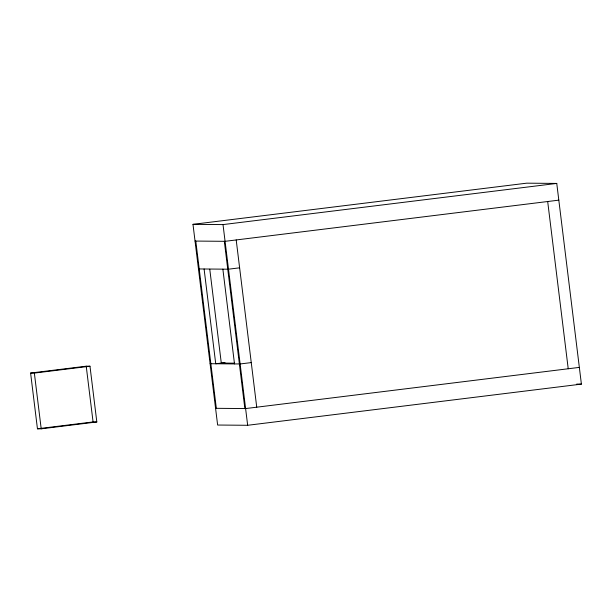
<?xml version="1.0" encoding="UTF-8"?>
<svg xmlns="http://www.w3.org/2000/svg" width="612" height="612" viewBox="0 0 612 612"><rect width="100%" height="100%" fill="white"/><g stroke="black" fill="none" stroke-linecap="round" stroke-linejoin="round"><path stroke-width="0.92" d="M192.987 224.344L526.725 183.172L556.759 183.424L581.4 384.114L247.661 425.286L217.627 425.034L192.987 224.344L223.02 224.596L556.759 183.424M558.81 200.147L225.078 241.319L195.044 241.067M239.621 267.819L228.498 269.196L198.464 268.943M30.6 373.052L86.223 366.19L89.979 366.221L96.818 421.966L41.203 428.828L37.447 428.798L30.6 373.052L34.356 373.083L89.979 366.221M225.002 362.618L215.73 363.757L204.094 268.989M251.257 362.595L240.133 363.964L210.1 363.712M37.447 428.798L93.07 421.936L96.818 421.966M579.35 367.391L245.611 408.564L215.577 408.311M234.434 363.184L221.292 363.069L209.771 269.249M576.711 384.076L581.4 384.114M547.686 201.516L568.219 368.761M236.201 239.95L256.734 407.187M223.02 224.596L247.661 425.286M224.329 241.312L244.861 408.556M222.867 269.15L234.503 363.918M195.794 241.074L216.327 408.311M86.223 366.19L93.07 421.936M34.356 373.083L41.203 428.828"/></g></svg>
